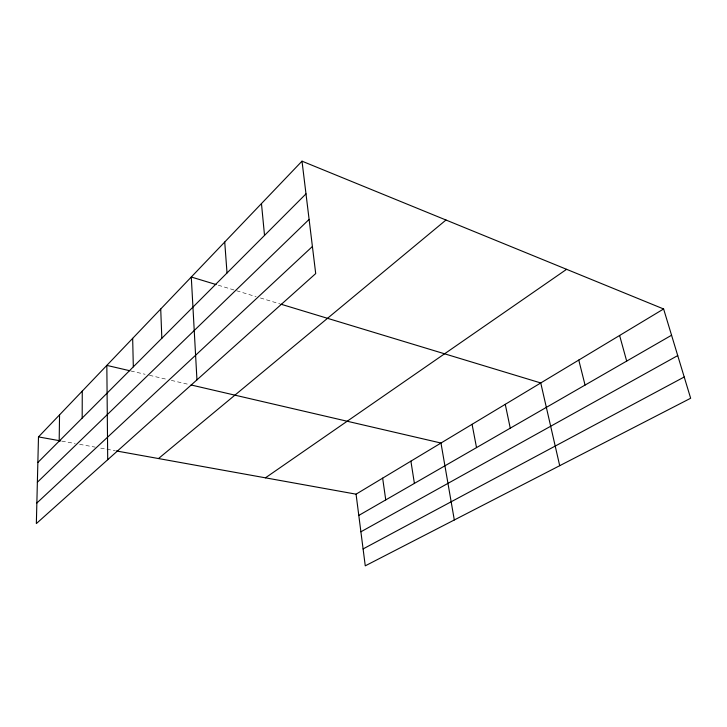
<?xml version="1.0" encoding="UTF-8"?>
<svg xmlns="http://www.w3.org/2000/svg" width="727" height="727" viewBox="0 0 727 727"><rect width="100%" height="100%" fill="white"/><g stroke="black" fill="none" stroke-linecap="round" stroke-linejoin="round"><path stroke-width="0.55" stroke-dasharray="3.63 2.73" d="M61.822 441.116L75.163 443.525M79.606 444.324L95.164 447.132M100.717 448.132L115.166 450.74M130.887 370.988L145.1 374.287M149.471 375.305L166.965 379.367M171.336 380.385L188.866 384.456M218.291 285.211L235.575 290.446M236.657 290.773L256.104 296.671M260.42 297.979L279.895 303.886"/><path stroke-width="1.09" d="M82.178 418.08L82.269 391.099M59.178 441.125L59.55 414.872M302.005 161.167L38.486 436.909L36.35 523.576L315.709 273.579L302.005 161.167L663.615 308.975L690.65 398.251L365.263 565.833L356.066 494.169L663.615 308.975M37.859 462.481L305.994 193.864M37.368 482.246L309.102 219.4M36.859 503.011L312.41 246.498M158.504 458.546L445.987 220.017M265.437 477.83L566.597 269.317M358.793 515.434L671.566 335.238M360.892 531.801L677.728 355.585M363.091 548.93L684.216 377.004M38.486 436.909L60.714 440.916M116.275 450.94L356.066 494.169M129.788 370.734L106.833 365.399L107.714 459.709M191.056 384.965L440.971 443.034L454.311 519.969M216.137 284.557L191.283 277.023L196.953 379.857M280.985 304.213L540.752 382.956L559.708 465.689M619.613 335.465L626.683 361.092M578.774 360.065L585.062 385.074M505.265 404.321L510.254 428.176M472.077 424.304L476.521 447.605M410.9 461.145L414.399 483.4M382.647 478.157L385.746 499.903M261.466 203.596L264.528 235.403M224.725 242.027L227.024 272.97M160.722 309.011L161.83 338.282M132.668 338.364L133.323 366.844"/></g></svg>
